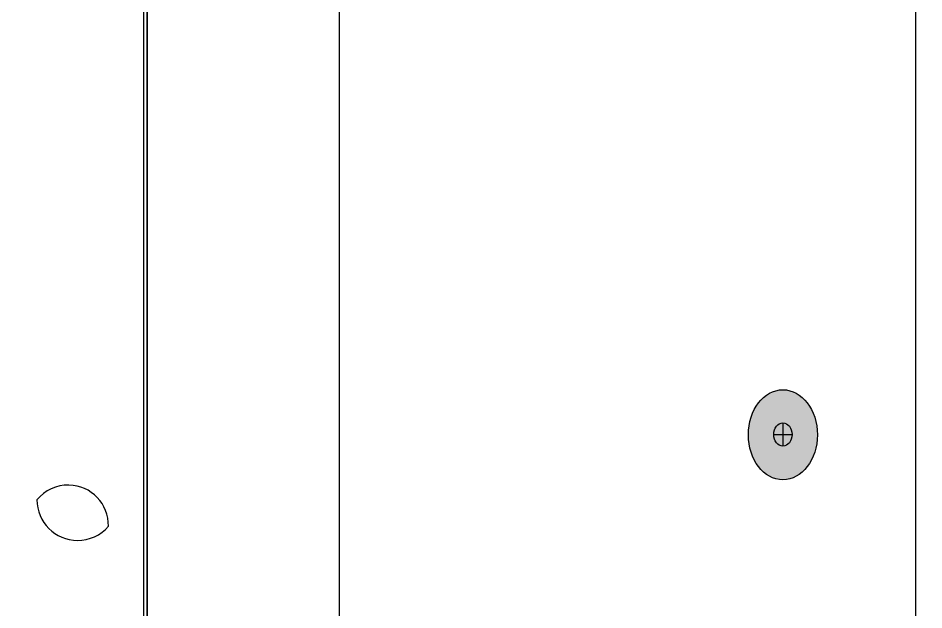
# Model space of a CAD drawing. Header units: inches. Extents: x -20.8 to 74.7, y -53.7 to 19.1.
# Drawn here: x -7.483 to -6.146, y -28.031 to -27.158 of the extents above; entities that cross this region are included whole.
import ezdxf

# ---------------------------------------------------------------- set-up
doc = ezdxf.new("R2010")
doc.units = ezdxf.units.IN
doc.header["$MEASUREMENT"] = 0
doc.layers.add('G-ANNO-TTLB', color=7, linetype='Continuous', lineweight=0)
doc.layers.add('TYVEK', color=7, linetype='Continuous', lineweight=0)

# ---------------------------------------------------------------- blocks, each defined once
blk = doc.blocks.new('Block_504')
at = {"layer": 'TYVEK', "true_color": 0x003b71, "transparency": 33554687}
h = blk.add_hatch(color=156, dxfattribs=at)
h.dxf.hatch_style = 2
edge = h.paths.add_edge_path()
edge.add_ellipse((-6.3545, -27.7726), major_axis=(0, 0.0664), ratio=0.766948, start_angle=0, end_angle=360)
at = {"layer": 'TYVEK', "color": 252, "lineweight": 25, "true_color": 0x838484}
for p, q in [((-6.3545, -27.7551), (-6.3545, -27.7894)), ((-6.3681, -27.7722), (-6.341, -27.7722))]:
    blk.add_line(p, q, dxfattribs=at)
at = {"layer": 'TYVEK', "color": 18, "lineweight": 25, "true_color": 0x000000}
blk.add_ellipse((-6.3545, -27.7726), major_axis=(0, 0.0664), ratio=0.766948, dxfattribs=at)
at = {"layer": 'TYVEK', "color": 252, "lineweight": 25, "true_color": 0x838484}
blk.add_ellipse((-6.3545, -27.7722), major_axis=(0, 0.0171), ratio=0.788846, dxfattribs=at)
blk = doc.blocks.new('Block_501')
at = {"layer": 'TYVEK'}
blk.add_blockref('Block_504', (0, 0), dxfattribs=at)

msp = doc.modelspace()

# ---------------------------------------------------------------- hatches: boundary and pattern name
at = {"layer": 'G-ANNO-TTLB', "true_color": 0xb9529f, "transparency": 33554687}
h = msp.add_hatch(color=233, dxfattribs=at)
edge = h.paths.add_edge_path()
edge.add_spline(control_points=[(19.8832, -53.7487), (19.8832, -53.7487), (-20.8169, -53.7487), (-20.8169, -53.7487), (-20.8169, -53.7487), (-20.8169, -19.6134), (-20.8169, -19.6134), (-20.8169, -19.6134), (19.8832, -19.6134), (19.8832, -19.6134), (19.8832, -19.6134), (19.8832, -53.7487), (19.8832, -53.7487)], knot_values=[0, 0, 0, 0, 1, 1, 1, 2, 2, 2, 3, 3, 3, 4, 4, 4, 4], degree=3, periodic=0)
edge = h.paths.add_edge_path()
edge.add_spline(control_points=[(-20.6918, -19.7385), (-20.6918, -19.7385), (-20.6918, -53.6237), (-20.6918, -53.6237), (-20.6918, -53.6237), (19.7581, -53.6237), (19.7581, -53.6237), (19.7581, -53.6237), (19.7581, -19.7385), (19.7581, -19.7385), (19.7581, -19.7385), (-20.6918, -19.7385), (-20.6918, -19.7385)], knot_values=[0, 0, 0, 0, 1, 1, 1, 2, 2, 2, 3, 3, 3, 4, 4, 4, 4], degree=3, periodic=0)
edge.add_line((-20.6918, -19.7385), (-20.6918, -19.7385))

# ---------------------------------------------------------------- linework, layer by layer
at = {"layer": 'G-ANNO-TTLB'}
for points in [[(19.8832, -53.7487), (19.8832, -53.7487), (-20.8169, -53.7487), (-20.8169, -53.7487), (-20.8169, -53.7487), (-20.8169, -19.6134), (-20.8169, -19.6134), (-20.8169, -19.6134), (19.8832, -19.6134), (19.8832, -19.6134), (19.8832, -19.6134), (19.8832, -53.7487), (19.8832, -53.7487)], [(-20.6918, -19.7385), (-20.6918, -19.7385), (-20.6918, -53.6237), (-20.6918, -53.6237), (-20.6918, -53.6237), (19.7581, -53.6237), (19.7581, -53.6237), (19.7581, -53.6237), (19.7581, -19.7385), (19.7581, -19.7385), (19.7581, -19.7385), (-20.6918, -19.7385), (-20.6918, -19.7385)]]:
    msp.add_open_spline(points, degree=3, knots=[0, 0, 0, 0, 1, 1, 1, 2, 2, 2, 3, 3, 3, 4, 4, 4, 4], dxfattribs=at)
at = {"layer": 'TYVEK', "color": 18, "lineweight": 25, "true_color": 0x000000}
msp.add_line((-6.159, -25.1718), (-6.159, -31.7478), dxfattribs=at)
at = {"layer": 'TYVEK', "color": 2, "lineweight": 25, "true_color": 0xffff00}
msp.add_line((-7.2974, -30.2108), (-7.2974, -25.6864), dxfattribs=at)
at = {"layer": 'TYVEK', "color": 1, "lineweight": 25, "true_color": 0xff0000}
msp.add_line((-7.2923, -30.208), (-7.2923, -25.6918), dxfattribs=at)
at = {"layer": 'TYVEK', "color": 3, "lineweight": 25, "true_color": 0x00ff00}
msp.add_line((-7.2923, -25.8177), (-7.2923, -29.8305), dxfattribs=at)
msp.add_lwpolyline([(-8.8839, -29.2892), (-8.8839, -24.7723), (-7.2923, -25.6918), (-7.2923, -30.208)], close=True, dxfattribs=at)
at = {"layer": 'TYVEK', "color": 1, "lineweight": 25, "true_color": 0xff0000}
msp.add_lwpolyline([(-7.0087, -25.989), (-7.2923, -25.8268), (-7.2923, -30.6881), (-7.0087, -30.8506)], close=True, dxfattribs=at)
at = {"layer": 'TYVEK', "color": 3, "lineweight": 25, "true_color": 0x00ff00}
for points in [[(-7.3494, -27.9075), (-7.3487, -27.8746), (-7.3748, -27.8474), (-7.4077, -27.8468), (-7.4259, -27.8464), (-7.4433, -27.8544), (-7.4549, -27.8684)], [(-7.4549, -27.8684), (-7.4549, -27.9016), (-7.4281, -27.9284), (-7.395, -27.9284), (-7.3775, -27.9284), (-7.3608, -27.9208), (-7.3494, -27.9075)]]:
    msp.add_open_spline(points, degree=3, knots=[0, 0, 0, 0, 1, 1, 1, 2, 2, 2, 2], dxfattribs=at)

# ---------------------------------------------------------------- block references
at = {"layer": 'TYVEK'}
msp.add_blockref('Block_501', (0, 0), dxfattribs=at)

doc.saveas('drawing.dxf')
